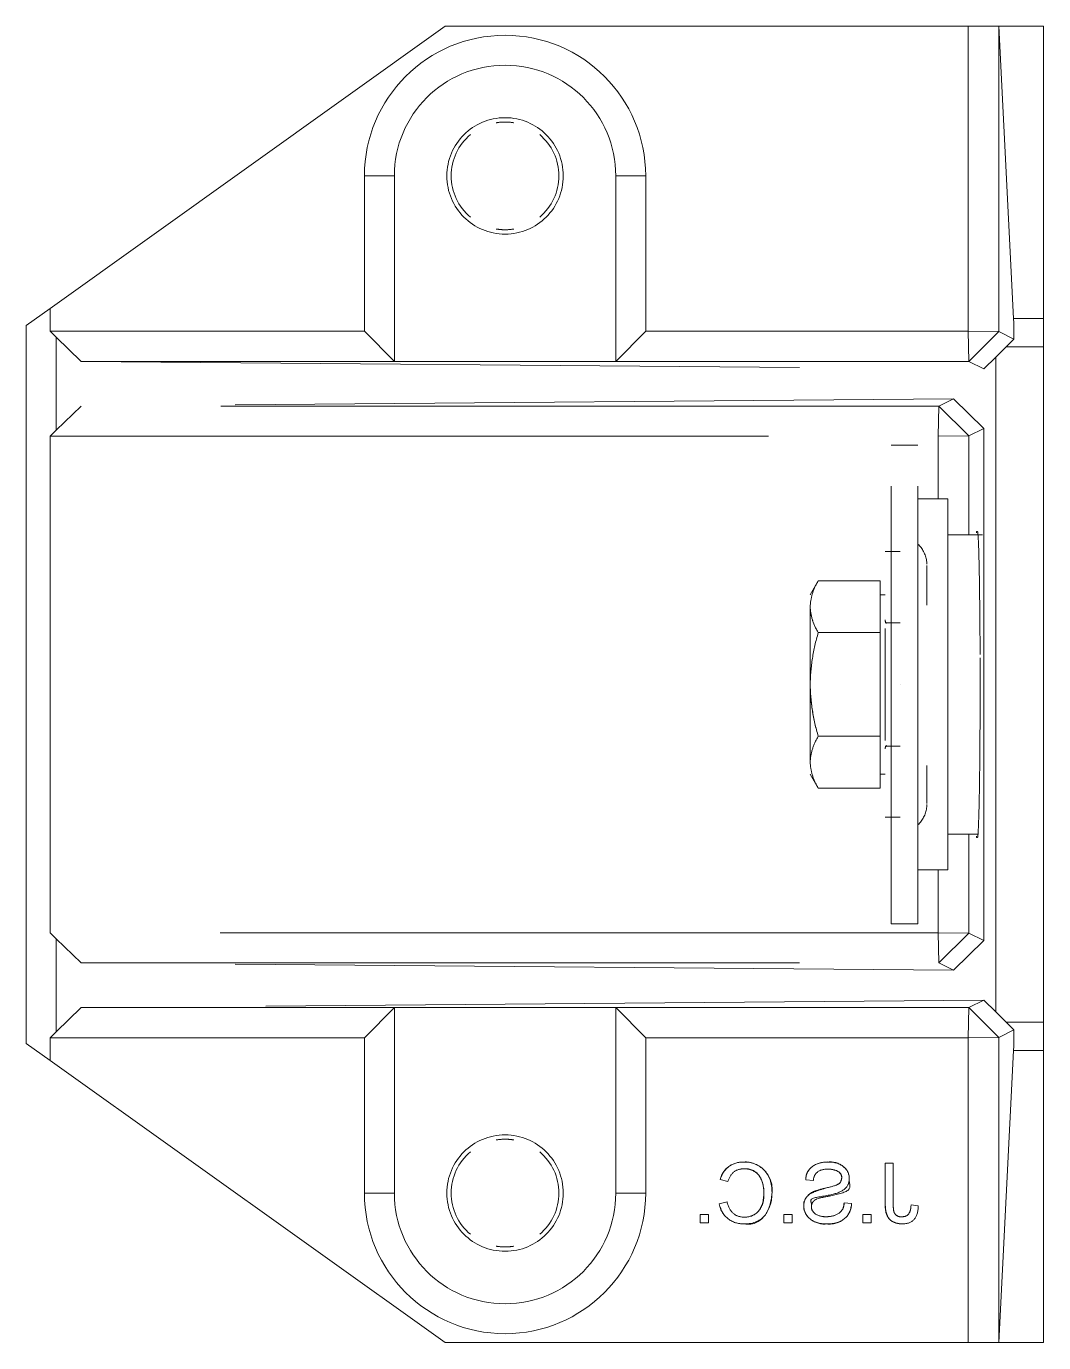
# Model space of a CAD drawing. Extents: x -181672 to 290600, y -29000 to 395522.
# Drawn here: x 11576.1 to 11746.1, y 41759.3 to 41979.3 of the extents above; entities that cross this region are included whole.
import ezdxf

# ---------------------------------------------------------------- set-up
doc = ezdxf.new("R2010")
doc.units = 0
doc.header["$LTSCALE"] = 10
doc.linetypes.add('XFM7Q20PCW-200K$0$ACAD_ISO03W100', pattern=[30, 12, -18])
doc.layers.add('XFM7Q20PCW-200K$0$PCW EQ (FUTURE)', color=252, linetype='XFM7Q20PCW-200K$0$ACAD_ISO03W100', lineweight=9)

# ---------------------------------------------------------------- blocks, each defined once
blk = doc.blocks.new('XFM7Q20PCW-200K$0$PCW-防震基座-更新後 - PCW-防震基座-更新後-V1242-CUB_L40')
for p, q in [((-456.23, 940.11), (-453.37, 944.11)), ((-333.37, 944.11), (-453.37, 944.11)), ((-330.51, 940.11), (-333.37, 944.11)), ((-503.37, 874.11), (-456.23, 940.11)), ((-456.23, 940.11), (-452.41, 940.11)), ((-452.41, 940.11), (-452.41, 887.61)), ((-452.41, 940.11), (-451.4, 939.11)), ((-435.88, 939.11), (-434.87, 940.11)), ((-434.87, 791.71), (-434.87, 940.11)), ((-434.87, 940.11), (-351.87, 940.11)), ((-351.87, 940.11), (-351.87, 791.71)), ((-351.87, 940.11), (-350.86, 939.11)), ((-335.33, 939.11), (-334.33, 940.11)), ((-334.33, 887.61), (-334.33, 940.11)), ((-334.33, 940.11), (-330.51, 940.11)), ((-330.51, 940.11), (-283.37, 874.11)), ((-447.37, 934.92), (-451.4, 939.11)), ((-451.4, 939.11), (-435.88, 939.11)), ((-435.88, 939.11), (-439.91, 934.92)), ((-350.86, 939.11), (-335.33, 939.11)), ((-346.83, 934.92), (-350.86, 939.11)), ((-335.33, 939.11), (-339.37, 934.92)), ((-446.11, 784.1), (-447.37, 934.92)), ((-447.37, 882.61), (-447.37, 934.92)), ((-441.13, 789.19), (-439.91, 934.92)), ((-439.91, 934.92), (-439.91, 791.62)), ((-345.61, 789.19), (-346.83, 934.92)), ((-346.83, 791.62), (-346.83, 934.92)), ((-339.37, 934.92), (-340.63, 784.1)), ((-339.37, 934.92), (-339.37, 882.61)), ((-452.41, 887.61), (-478.37, 887.61)), ((-447.37, 882.61), (-452.41, 887.61)), ((-339.37, 882.61), (-334.33, 887.61)), ((-308.37, 887.61), (-334.33, 887.61)), ((-478.37, 882.61), (-447.37, 882.61)), ((-447.37, 882.61), (-447.37, 845.61)), ((-339.37, 882.61), (-339.37, 845.61)), ((-308.37, 882.61), (-339.37, 882.61)), ((-503.37, 874.11), (-503.37, 786.71)), ((-283.37, 786.71), (-283.37, 874.11)), ((-447.37, 845.61), (-478.37, 845.61)), ((-447.37, 845.61), (-452.41, 840.61)), ((-447.37, 786.62), (-447.37, 845.61)), ((-339.37, 845.61), (-339.37, 786.62)), ((-339.37, 845.61), (-334.33, 840.61)), ((-339.37, 845.61), (-308.37, 845.61)), ((-478.37, 840.61), (-452.41, 840.61)), ((-452.41, 840.61), (-452.41, 786.71)), ((-334.33, 786.71), (-334.33, 840.61)), ((-334.33, 840.61), (-308.37, 840.61)), ((-483.36, 831.52), (-483.36, 830.12)), ((-481.96, 831.52), (-483.36, 831.52)), ((-483.36, 830.12), (-481.96, 830.12)), ((-481.96, 830.12), (-481.96, 831.52)), ((-479.85, 827.01), (-480.18, 828.33)), ((-476.41, 826.86), (-476.1, 828.16)), ((-481.96, 817.54), (-483.36, 817.54)), ((-483.36, 817.54), (-483.36, 816.14)), ((-481.96, 816.14), (-481.96, 817.54)), ((-483.36, 816.14), (-481.96, 816.14)), ((-476.29, 812.59), (-476.18, 813.86)), ((-410.69, 811.77), (-408.37, 813.11)), ((-393.37, 813.11), (-406.36, 813.11)), ((-406.36, 813.11), (-406.36, 813.11)), ((-380.38, 813.11), (-393.37, 813.11)), ((-380.38, 813.11), (-380.38, 813.11)), ((-378.37, 813.11), (-376.05, 811.77)), ((-410.69, 801.41), (-410.69, 811.77)), ((-402.03, 811.77), (-402.03, 801.41)), ((-384.71, 801.41), (-384.71, 811.77)), ((-376.05, 801.41), (-376.05, 811.77)), ((-480.03, 807.46), (-480.14, 806.21)), ((-483.36, 804.33), (-483.36, 802.93)), ((-481.96, 804.33), (-483.36, 804.33)), ((-481.96, 802.93), (-481.96, 804.33)), ((-483.36, 802.93), (-481.96, 802.93)), ((-410.69, 801.41), (-406.36, 801.41)), ((-408.37, 800.61), (-408.37, 801.41)), ((-393.37, 801.41), (-406.36, 801.41)), ((-406.36, 801.41), (-406.36, 801.41)), ((-393.37, 801.41), (-380.38, 801.41)), ((-380.38, 801.41), (-376.05, 801.41)), ((-380.38, 801.41), (-380.38, 801.41)), ((-378.37, 801.41), (-378.37, 800.61)), ((-480.22, 799.25), (-473.36, 799.25)), ((-480.16, 800.57), (-473.36, 800.57)), ((-473.36, 799.25), (-473.36, 800.57)), ((-433.37, 795.11), (-433.37, 799.61)), ((-433.37, 799.61), (-360.22, 799.61)), ((-415.57, 798.11), (-415.57, 800.61)), ((-404.14, 800.61), (-404.11, 800.6)), ((-404.11, 800.6), (-404.07, 800.6)), ((-404.07, 800.6), (-404.04, 800.6)), ((-404.04, 800.6), (-404.01, 800.59)), ((-404.01, 800.59), (-403.98, 800.58)), ((-403.98, 800.58), (-403.95, 800.57)), ((-403.95, 800.57), (-403.92, 800.57)), ((-403.92, 800.57), (-403.89, 800.55)), ((-403.89, 800.55), (-403.86, 800.54)), ((-403.86, 800.54), (-403.83, 800.53)), ((-403.83, 800.53), (-403.8, 800.52)), ((-403.8, 800.52), (-403.77, 800.5)), ((-403.77, 800.5), (-403.74, 800.48)), ((-403.74, 800.48), (-403.72, 800.47)), ((-403.72, 800.47), (-403.69, 800.45)), ((-403.69, 800.45), (-403.67, 800.43)), ((-403.67, 798.11), (-403.67, 800.61)), ((-403.67, 800.43), (-403.64, 800.41)), ((-403.64, 800.41), (-403.62, 800.39)), ((-403.62, 800.39), (-403.6, 800.36)), ((-403.6, 800.36), (-403.57, 800.34)), ((-402.72, 800.61), (-393.37, 800.61)), ((-393.37, 800.61), (-393.37, 800.61)), ((-393.37, 800.61), (-384.02, 800.61)), ((-383.15, 800.36), (-383.13, 800.38)), ((-383.13, 800.38), (-383.1, 800.4)), ((-383.1, 800.4), (-383.08, 800.42)), ((-383.08, 800.42), (-383.05, 800.44)), ((-383.07, 800.61), (-383.07, 798.11)), ((-383.05, 800.44), (-383.03, 800.46)), ((-383.03, 800.46), (-383, 800.48)), ((-383, 800.48), (-382.97, 800.5)), ((-382.97, 800.5), (-382.95, 800.51)), ((-382.95, 800.51), (-382.92, 800.53)), ((-382.92, 800.53), (-382.89, 800.54)), ((-382.89, 800.54), (-382.86, 800.55)), ((-382.86, 800.55), (-382.83, 800.56)), ((-382.83, 800.56), (-382.8, 800.57)), ((-382.8, 800.57), (-382.77, 800.58)), ((-382.77, 800.58), (-382.74, 800.59)), ((-382.74, 800.59), (-382.71, 800.59)), ((-382.71, 800.59), (-382.67, 800.6)), ((-382.67, 800.6), (-382.64, 800.6)), ((-382.64, 800.6), (-382.61, 800.6)), ((-382.61, 800.6), (-382.58, 800.61)), ((-371.17, 800.61), (-371.17, 798.11)), ((-353.37, 799.61), (-353.37, 795.11)), ((-393.37, 798.11), (-393.37, 798.11)), ((-480.5, 795.08), (-480.34, 796.27)), ((-433.37, 795.11), (-360.22, 795.11)), ((-424.37, 795.11), (-424.37, 790.11)), ((-416.83, 795.11), (-416.69, 794.97)), ((-416.69, 794.97), (-416.54, 794.83)), ((-416.54, 794.83), (-416.39, 794.7)), ((-416.39, 794.7), (-416.23, 794.58)), ((-416.23, 794.58), (-416.07, 794.47)), ((-416.07, 794.47), (-415.9, 794.36)), ((-415.9, 794.36), (-415.73, 794.26)), ((-415.73, 794.26), (-415.55, 794.16)), ((-371.17, 794.17), (-370.99, 794.27)), ((-370.99, 794.27), (-370.82, 794.37)), ((-370.82, 794.37), (-370.65, 794.48)), ((-370.65, 794.48), (-370.49, 794.6)), ((-370.49, 794.6), (-370.33, 794.72)), ((-370.33, 794.72), (-370.18, 794.85)), ((-370.18, 794.85), (-370.03, 794.98)), ((-370.03, 794.98), (-369.9, 795.11)), ((-362.37, 795.11), (-362.37, 790.11)), ((-415.55, 794.16), (-415.37, 794.07)), ((-415.37, 794.07), (-415.19, 793.99)), ((-415.19, 793.99), (-415, 793.92)), ((-415, 793.92), (-414.81, 793.85)), ((-414.81, 793.85), (-414.62, 793.79)), ((-414.62, 793.79), (-414.43, 793.74)), ((-414.43, 793.74), (-414.23, 793.7)), ((-414.23, 793.7), (-414.04, 793.67)), ((-414.04, 793.67), (-413.84, 793.64)), ((-413.84, 793.64), (-413.64, 793.62)), ((-413.64, 793.62), (-413.44, 793.61)), ((-412.49, 793.61), (-413.25, 793.61)), ((-412.49, 793.61), (-412.03, 793.61)), ((-411.74, 793.61), (-412.03, 793.61)), ((-411.42, 793.61), (-411.74, 793.61)), ((-411.07, 793.61), (-411.42, 793.61)), ((-410.69, 793.61), (-411.07, 793.61)), ((-410.29, 793.61), (-410.69, 793.61)), ((-409.86, 793.61), (-410.29, 793.61)), ((-409.54, 793.61), (-409.86, 793.61)), ((-409.07, 793.61), (-409.54, 793.61)), ((-408.56, 793.61), (-409.07, 793.61)), ((-408.04, 793.61), (-408.56, 793.61)), ((-407.49, 793.61), (-408.04, 793.61)), ((-406.92, 793.61), (-407.49, 793.61)), ((-379.51, 793.61), (-380.09, 793.61)), ((-378.95, 793.61), (-379.51, 793.61)), ((-378.41, 793.61), (-378.95, 793.61)), ((-377.9, 793.61), (-378.41, 793.61)), ((-377.41, 793.61), (-377.9, 793.61)), ((-376.95, 793.61), (-377.41, 793.61)), ((-376.51, 793.61), (-376.95, 793.61)), ((-376.11, 793.61), (-376.51, 793.61)), ((-375.72, 793.61), (-376.11, 793.61)), ((-375.37, 793.61), (-375.72, 793.61)), ((-375.05, 793.61), (-375.37, 793.61)), ((-374.75, 793.61), (-375.05, 793.61)), ((-374.49, 793.61), (-374.75, 793.61)), ((-373.53, 793.61), (-374.49, 793.61)), ((-373.53, 793.61), (-373.49, 793.61)), ((-373.28, 793.61), (-373.08, 793.62)), ((-373.08, 793.62), (-372.88, 793.64)), ((-372.88, 793.64), (-372.68, 793.67)), ((-372.68, 793.67), (-372.48, 793.71)), ((-372.48, 793.71), (-372.29, 793.75)), ((-372.29, 793.75), (-372.09, 793.8)), ((-372.09, 793.8), (-371.9, 793.86)), ((-371.9, 793.86), (-371.71, 793.93)), ((-371.71, 793.93), (-371.53, 794)), ((-371.53, 794), (-371.35, 794.08)), ((-371.35, 794.08), (-371.17, 794.17)), ((-439.91, 791.62), (-441.13, 789.19)), ((-434.87, 791.71), (-439.91, 791.62)), ((-439.91, 791.62), (-434.91, 786.62)), ((-434.91, 786.62), (-434.87, 791.71)), ((-424.37, 791.71), (-434.87, 791.71)), ((-362.37, 790.11), (-424.37, 790.11)), ((-418.37, 790.11), (-418.37, 785.11)), ((-368.37, 790.11), (-368.37, 784.34)), ((-351.87, 791.71), (-362.37, 791.71)), ((-351.87, 791.71), (-351.83, 786.62)), ((-346.83, 791.62), (-351.87, 791.71)), ((-351.83, 786.62), (-346.83, 791.62)), ((-345.61, 789.19), (-346.83, 791.62)), ((-441.13, 789.19), (-436.17, 784.1)), ((-350.57, 784.1), (-345.61, 789.19)), ((-503.37, 786.71), (-503.37, 781.62)), ((-452.41, 786.71), (-503.37, 786.71)), ((-452.41, 786.71), (-452.37, 781.62)), ((-447.37, 786.62), (-452.41, 786.71)), ((-452.37, 781.62), (-447.37, 786.62)), ((-446.11, 784.1), (-447.37, 786.62)), ((-436.17, 784.1), (-434.91, 786.62)), ((-434.91, 786.62), (-418.37, 786.62)), ((-368.37, 786.62), (-351.83, 786.62)), ((-351.83, 786.62), (-350.57, 784.1)), ((-339.37, 786.62), (-340.63, 784.1)), ((-334.33, 786.71), (-339.37, 786.62)), ((-339.37, 786.62), (-334.37, 781.62)), ((-334.37, 781.62), (-334.33, 786.71)), ((-283.37, 786.71), (-334.33, 786.71)), ((-283.37, 781.62), (-283.37, 786.71)), ((-448.06, 782.11), (-446.11, 784.1)), ((-350.57, 784.1), (-436.17, 784.1)), ((-418.96, 785.29), (-418.95, 785.17)), ((-367.79, 785.17), (-367.78, 785.29)), ((-340.63, 784.1), (-338.68, 782.11)), ((-503.37, 781.62), (-503.37, 781.6)), ((-503.37, 781.62), (-452.37, 781.62)), ((-503.37, 781.6), (-503.37, 774.11)), ((-454.53, 779.13), (-503.37, 781.6)), ((-452.37, 781.62), (-451.1, 779.07)), ((-448.06, 782.11), (-449.8, 780.36)), ((-338.68, 782.11), (-448.06, 782.11)), ((-336.93, 780.36), (-338.68, 782.11)), ((-335.64, 779.07), (-334.37, 781.62)), ((-334.37, 781.62), (-283.37, 781.62)), ((-283.37, 781.6), (-332.21, 779.13)), ((-283.37, 781.62), (-283.37, 781.6)), ((-283.37, 774.11), (-283.37, 781.6)), ((-454.53, 779.13), (-454.53, 774.11)), ((-449.8, 780.36), (-449.8, 774.11)), ((-336.93, 774.11), (-336.93, 780.36)), ((-332.21, 774.11), (-332.21, 779.13)), ((-454.53, 774.11), (-503.37, 774.11)), ((-452.71, 774.11), (-454.53, 774.11)), ((-449.8, 774.11), (-452.71, 774.11)), ((-336.93, 774.11), (-449.8, 774.11)), ((-334.03, 774.11), (-336.93, 774.11)), ((-332.21, 774.11), (-334.03, 774.11)), ((-283.37, 774.11), (-332.21, 774.11))]:
    blk.add_line(p, q)
at = {"flags": 128}
for points in [[(-478.37, 887.61), (-478.37, 882.61)], [(-308.37, 887.61), (-308.37, 882.61)], [(-478.37, 840.61), (-478.37, 845.61)], [(-308.37, 840.61), (-308.37, 845.61)], [(-452.71, 779.09), (-453.81, 779.11), (-454.53, 779.13)], [(-452.71, 779.09), (-451.94, 779.08), (-451.1, 779.07)], [(-451.1, 779.07), (-450.46, 779.71), (-449.8, 780.36)], [(-336.93, 780.36), (-336.28, 779.71), (-335.64, 779.07)], [(-335.64, 779.07), (-334.8, 779.08), (-334.03, 779.09)], [(-332.21, 779.13), (-332.93, 779.11), (-334.03, 779.09)]]:
    blk.add_lwpolyline(points, dxfattribs=at)
for centre, radius, start, end in [((-478.37, 864.11), 23.5, 90, 270), ((-308.37, 864.11), 23.5, 270, 90), ((-478.37, 864.11), 18.5, 90, 270), ((-308.37, 864.11), 18.5, 270, 90), ((-478.37, 864.11), 9.73, 0, 180), ((-308.37, 864.11), 9.73, 0, 180), ((-478.37, 864.11), 9, 40, 140), ((-308.37, 864.11), 9, 40, 140), ((-478.37, 864.11), 9, 170.5088, 180), ((-478.37, 864.11), 9, 0, 9.5001), ((-308.37, 864.11), 9, 170.5088, 180), ((-308.37, 864.11), 9, 0, 9.5001), ((-478.37, 864.11), 9.73, 180, 0), ((-478.37, 864.11), 9, 180, 189.5001), ((-478.37, 864.11), 9, 350.5088, 0), ((-308.37, 864.11), 9.73, 180, 0), ((-308.37, 864.11), 9, 180, 189.5001), ((-308.37, 864.11), 9, 350.5088, 0), ((-478.37, 864.11), 9, 220, 320), ((-308.37, 864.11), 9, 220, 320)]:
    blk.add_arc(centre, radius, start, end)
for points in [[(-480.18, 828.33), (-481.31, 828.04), (-482.98, 827.03), (-483.52, 825.14), (-483.53, 824.19)], [(-483.53, 824.19), (-483.53, 825.21), (-482.97, 826.95), (-481.31, 828.11), (-480.18, 828.33)], [(-473.18, 824.21), (-473.18, 825.18), (-473.68, 826.84), (-475.17, 827.95), (-476.1, 828.16)], [(-476.1, 828.16), (-475.15, 827.88), (-473.7, 826.91), (-473.16, 825.11), (-473.18, 824.21)], [(-482.4, 824.08), (-482.4, 824.86), (-481.97, 826.13), (-480.7, 826.81), (-479.85, 827.01)], [(-479.85, 827.01), (-480.7, 826.81), (-481.98, 826.13), (-482.39, 824.86), (-482.4, 824.08)], [(-476.41, 826.86), (-475.71, 826.64), (-474.67, 825.98), (-474.31, 824.86), (-474.32, 824.19)], [(-474.32, 824.19), (-474.32, 824.86), (-474.67, 825.98), (-475.72, 826.64), (-476.41, 826.86)], [(-478.28, 819.5), (-479.73, 819.5), (-482.2, 820.24), (-483.83, 822.48), (-483.53, 824.19)], [(-483.53, 824.19), (-483.53, 822.55), (-482.5, 820.17), (-479.42, 819.57), (-478.28, 819.5)], [(-478.27, 820.87), (-479.66, 820.87), (-481.73, 821.46), (-482.38, 823.24), (-482.4, 824.08)], [(-482.4, 824.08), (-482.4, 823.12), (-481.72, 821.58), (-479.68, 820.75), (-478.27, 820.87)], [(-478.28, 819.5), (-476.69, 819.5), (-474.19, 820.38), (-473.08, 823.02), (-473.18, 824.21)], [(-473.18, 824.21), (-473.18, 822.83), (-474.08, 820.57), (-476.79, 819.31), (-478.28, 819.5)], [(-478.27, 820.87), (-477.07, 820.87), (-475.14, 821.43), (-474.2, 823.12), (-474.32, 824.19)], [(-477.35, 820.93), (-477.65, 820.88), (-477.96, 820.86), (-478.27, 820.87)], [(-480.53, 814.18), (-481.39, 814.18), (-482.82, 813.49), (-483.67, 811.43), (-483.53, 810.46)], [(-483.53, 810.46), (-483.53, 811.57), (-482.96, 813.36), (-481.25, 814.31), (-480.53, 814.18)], [(-479.66, 814.08), (-479.92, 814.18), (-480.22, 814.23), (-480.53, 814.18)], [(-480.53, 814.18), (-479.85, 814.18), (-478.78, 813.8), (-477.98, 812.11), (-477.74, 811.15), (-477.46, 810.25)], [(-480.63, 812.9), (-481.16, 812.9), (-481.98, 812.44), (-482.37, 811.07), (-482.33, 810.41)], [(-482.33, 810.41), (-482.33, 811.15), (-482.03, 812.35), (-481.11, 812.98), (-480.63, 812.9)], [(-475.95, 806.6), (-476.66, 806.6), (-477.81, 807.09), (-478.73, 809.33), (-479.22, 813.78), (-479.95, 812.81), (-480.63, 812.9)], [(-480.63, 812.9), (-480.33, 812.9), (-480.07, 812.82), (-479.86, 812.67)], [(-476.29, 812.59), (-475.65, 812.54), (-474.69, 812.08), (-474.37, 810.92), (-474.37, 810.16)], [(-474.37, 810.16), (-474.37, 810.92), (-474.69, 812.08), (-475.65, 812.54), (-476.29, 812.59)], [(-473.18, 810.11), (-473.18, 811.22), (-473.7, 813), (-475.27, 813.92), (-476.18, 813.86)], [(-476.18, 813.86), (-475.22, 813.82), (-473.75, 813.11), (-473.14, 811.11), (-473.18, 810.11)], [(-410.69, 811.77), (-409.98, 812.2), (-408.55, 812.85), (-407.1, 813.09), (-406.36, 813.11)], [(-402.03, 811.77), (-402.74, 812.2), (-404.16, 812.85), (-405.62, 813.09), (-406.36, 813.11)], [(-393.37, 813.11), (-394.82, 813.09), (-397.71, 812.86), (-400.59, 812.2), (-402.03, 811.77)], [(-402.03, 811.77), (-400.62, 812.2), (-399.19, 812.52), (-397.74, 812.75)], [(-397.74, 812.75), (-396.3, 812.97), (-394.84, 813.09), (-393.37, 813.11)], [(-384.71, 811.77), (-386.12, 812.2), (-388.98, 812.85), (-391.9, 813.09), (-393.37, 813.11)], [(-380.38, 813.11), (-381.1, 813.09), (-382.55, 812.86), (-383.99, 812.2), (-384.71, 811.77)], [(-384.71, 811.77), (-384, 812.2), (-383.29, 812.52), (-382.57, 812.75)], [(-382.57, 812.75), (-381.84, 812.97), (-381.12, 813.09), (-380.38, 813.11)], [(-376.05, 811.77), (-376.75, 812.2), (-378.18, 812.85), (-379.64, 813.09), (-380.38, 813.11)], [(-480.14, 806.21), (-481.14, 806.24), (-482.78, 806.98), (-483.65, 809.04), (-483.53, 810.46)], [(-483.53, 810.46), (-483.53, 809.06), (-482.9, 806.96), (-481.02, 806.26), (-480.14, 806.21)], [(-480.03, 807.46), (-480.83, 807.52), (-482, 808.14), (-482.3, 809.75), (-482.33, 810.41)], [(-482.33, 810.41), (-482.33, 809.62), (-481.97, 808.27), (-480.87, 807.39), (-480.03, 807.46)], [(-477.46, 810.25), (-477.25, 809.31), (-476.83, 808.05), (-476.4, 807.98), (-475.86, 807.85)], [(-475.95, 806.6), (-475.15, 806.6), (-473.83, 807.23), (-473.06, 809.11), (-473.18, 810.11)], [(-473.18, 810.11), (-473.18, 809.02), (-473.71, 807.31), (-475.28, 806.51), (-475.95, 806.6)], [(-474.37, 810.16), (-474.37, 809.48), (-474.62, 808.37), (-475.38, 807.76), (-475.86, 807.85)], [(-475.86, 807.85), (-475.37, 807.85), (-474.63, 808.28), (-474.36, 809.57), (-474.37, 810.16)], [(-483.53, 797.77), (-483.53, 798.65), (-483.02, 800.03), (-481.48, 800.63), (-480.16, 800.57)], [(-480.16, 800.57), (-481.38, 800.57), (-483.12, 800.08), (-483.43, 798.6), (-483.53, 797.77)], [(-480.22, 799.25), (-480.64, 799.25), (-481.34, 799.2), (-481.97, 798.98), (-482.41, 798.25), (-482.33, 797.77)], [(-483.53, 797.77), (-483.53, 796.87), (-483.03, 795.53), (-481.52, 795.08), (-480.5, 795.08)], [(-480.5, 795.08), (-481.52, 795.08), (-483.03, 795.53), (-483.53, 796.87), (-483.53, 797.77)], [(-480.34, 796.27), (-481, 796.28), (-482, 796.53), (-482.33, 797.29), (-482.33, 797.77)], [(-482.33, 797.77), (-482.33, 797.28), (-482, 796.54), (-481, 796.27), (-480.34, 796.27)], [(-418.71, 785.35), (-418.86, 785.33), (-418.94, 785.31), (-418.96, 785.29)], [(-367.78, 785.29), (-367.79, 785.31), (-367.88, 785.33), (-368.03, 785.35)]]:
    blk.add_open_spline(points, degree=3)
for points, knots in [([(-474.32, 824.19), (-474.32, 823.1), (-474.91, 821.73), (-476.49, 821.08), (-477.17, 820.96)], [-2, -2, -2, -2, -1, -0.341854, -0.341854, -0.341854, -0.341854]), ([(-479.84, 812.66), (-479.68, 812.54), (-479.5, 812.33), (-479.37, 812.04), (-479.34, 811.96)], [-3.4285714, -3.4285714, -3.4285714, -3.4285714, -3, -2.8571429, -2.8571429, -2.8571429, -2.8571429]), ([(-477.46, 810.25), (-477.64, 811.07), (-478.02, 812.42), (-478.49, 813.31), (-479.17, 813.84), (-479.39, 813.96)], [-3, -3, -3, -3, -2, -1, -0.598184, -0.598184, -0.598184, -0.598184]), ([(-479.3, 811.85), (-479.14, 811.38), (-478.9, 809.95), (-477.99, 805.76), (-476.69, 806.66), (-475.95, 806.6)], [-2.790844, -2.790844, -2.790844, -2.790844, -2, -1, 0, 0, 0, 0]), ([(-418.95, 785.17), (-418.93, 785.14), (-418.65, 785.09), (-417.53, 785.02), (-415.61, 784.95), (-413.47, 784.89), (-411.48, 784.85), (-409.82, 784.83), (-408.03, 784.8), (-405.56, 784.78), (-402.15, 784.75), (-398.36, 784.73), (-395.07, 784.72), (-392.23, 784.72), (-390.19, 784.73), (-389.1, 784.73), (-388.92, 784.73)], [0, 0, 0, 0, 0.0555556, 0.1111111, 0.1666667, 0.2222222, 0.25, 0.2777778, 0.3055556, 0.3333333, 0.3888889, 0.4444444, 0.4791667, 0.5138889, 0.5486111, 0.5555556, 0.5555556, 0.5555556, 0.5555556]), ([(-388.38, 784.73), (-387.84, 784.73), (-385.51, 784.74), (-382.29, 784.77), (-379.16, 784.8), (-376.9, 784.83), (-374.84, 784.86), (-372.46, 784.91), (-369, 785.01), (-367.83, 785.1), (-367.79, 785.17)], [0.5625269, 0.5625269, 0.5625269, 0.5625269, 0.5833333, 0.6527778, 0.6875, 0.7222222, 0.7569444, 0.7916667, 0.8611111, 1, 1, 1, 1])]:
    blk.add_open_spline(points, degree=3, knots=knots)
blk = doc.blocks.new('XFM7Q20PCW-200K')
at = {"layer": 'XFM7Q20PCW-200K$0$PCW EQ (FUTURE)', "rotation": 90}
blk.add_blockref('XFM7Q20PCW-200K$0$PCW-防震基座-更新後 - PCW-防震基座-更新後-V1242-CUB_L40', (12520.18, 42262.64), dxfattribs=at)

msp = doc.modelspace()

# ---------------------------------------------------------------- block references
msp.add_blockref('XFM7Q20PCW-200K', (0, 0))

doc.saveas('drawing.dxf')
